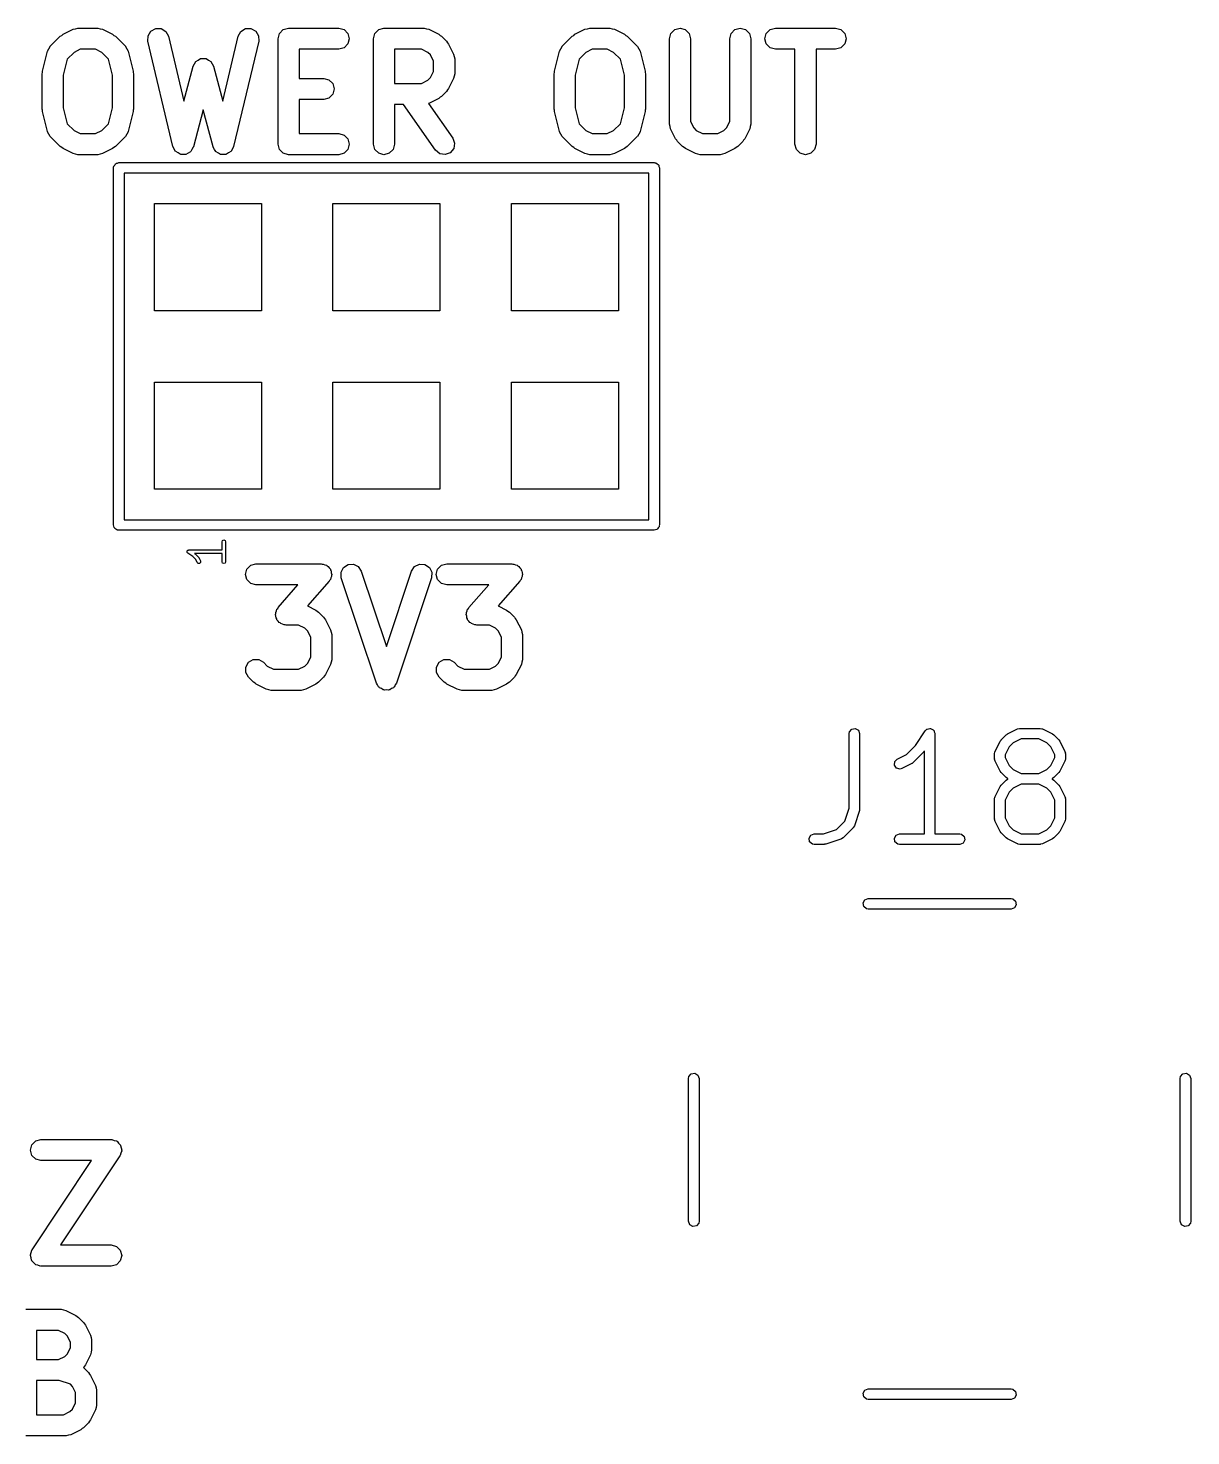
# Model space of a CAD drawing. Extents: x 0.01 to 2.32, y 0.03 to 1.59.
# Drawn here: x 1.669 to 2.321, y 0.8 to 1.588 of the extents above; entities that cross this region are included whole.
import ezdxf

# ---------------------------------------------------------------- set-up
doc = ezdxf.new("R2010")
doc.units = 0
doc.header["$MEASUREMENT"] = 0
doc.layers.add('BLACK', color=7, linetype='CONTINUOUS')

msp = doc.modelspace()

# ---------------------------------------------------------------- linework, layer by layer
at = {"layer": 'BLACK', "linetype": 'CONTINUOUS'}
for p, q in [((1.68808, 1.58418), (1.68879, 1.58481)), ((1.68879, 1.58481), (1.69441, 1.58762)), ((1.69441, 1.58762), (1.69574, 1.58789)), ((1.69574, 1.58789), (1.69705, 1.58825)), ((1.69705, 1.58825), (1.7083, 1.58825)), ((1.7083, 1.58825), (1.70961, 1.58789)), ((1.70961, 1.58789), (1.71094, 1.58762)), ((1.71094, 1.58762), (1.71657, 1.58481)), ((1.71657, 1.58481), (1.71728, 1.58418)), ((1.73639, 1.58403), (1.73799, 1.58663)), ((1.73799, 1.58663), (1.74068, 1.58808)), ((1.74068, 1.58808), (1.74374, 1.588)), ((1.74374, 1.588), (1.74634, 1.5864)), ((1.74634, 1.5864), (1.74779, 1.58371)), ((1.78692, 1.58371), (1.78837, 1.5864)), ((1.78837, 1.5864), (1.79098, 1.588)), ((1.79098, 1.588), (1.79403, 1.58808)), ((1.79403, 1.58808), (1.79672, 1.58663)), ((1.79672, 1.58663), (1.79833, 1.58403)), ((1.80926, 1.58234), (1.81005, 1.58529)), ((1.81005, 1.58529), (1.81221, 1.58745)), ((1.81221, 1.58745), (1.81516, 1.58825)), ((1.81516, 1.58825), (1.84328, 1.58825)), ((1.84328, 1.58825), (1.84624, 1.58745)), ((1.84624, 1.58745), (1.8484, 1.58529)), ((1.8484, 1.58529), (1.84919, 1.58234)), ((1.86269, 1.58234), (1.86348, 1.58529)), ((1.86348, 1.58529), (1.86564, 1.58745)), ((1.86564, 1.58745), (1.86859, 1.58825)), ((1.86859, 1.58825), (1.89109, 1.58825)), ((1.89109, 1.58825), (1.8924, 1.58789)), ((1.8924, 1.58789), (1.89373, 1.58762)), ((1.89373, 1.58762), (1.89936, 1.58481)), ((1.89936, 1.58481), (1.90007, 1.58418)), ((1.97492, 1.58418), (1.97563, 1.58481)), ((1.97563, 1.58481), (1.98125, 1.58762)), ((1.98125, 1.58762), (1.98258, 1.58789)), ((1.98258, 1.58789), (1.98389, 1.58825)), ((1.98389, 1.58825), (1.99514, 1.58825)), ((1.99514, 1.58825), (1.99645, 1.58789)), ((1.99645, 1.58789), (1.99778, 1.58762)), ((1.99778, 1.58762), (2.00341, 1.58481)), ((2.00341, 1.58481), (2.00412, 1.58418)), ((2.02861, 1.58234), (2.0294, 1.58529)), ((2.0294, 1.58529), (2.03156, 1.58745)), ((2.03156, 1.58745), (2.03451, 1.58825)), ((2.03451, 1.58825), (2.03746, 1.58745)), ((2.03746, 1.58745), (2.03963, 1.58529)), ((2.03963, 1.58529), (2.04042, 1.58234)), ((2.06235, 1.58234), (2.06314, 1.58529)), ((2.06314, 1.58529), (2.0653, 1.58745)), ((2.0653, 1.58745), (2.06826, 1.58825)), ((2.06826, 1.58825), (2.07121, 1.58745)), ((2.07121, 1.58745), (2.07337, 1.58529)), ((2.07337, 1.58529), (2.07416, 1.58234)), ((2.08204, 1.58234), (2.08283, 1.58529)), ((2.08283, 1.58529), (2.08499, 1.58745)), ((2.08499, 1.58745), (2.08794, 1.58825)), ((2.08794, 1.58825), (2.12169, 1.58825)), ((2.12169, 1.58825), (2.12464, 1.58745)), ((2.12464, 1.58745), (2.1268, 1.58529)), ((2.1268, 1.58529), (2.12759, 1.58234)), ((1.68084, 1.57671), (1.68156, 1.57801)), ((1.68156, 1.57801), (1.6816, 1.57803)), ((1.6816, 1.57803), (1.68163, 1.57808)), ((1.68163, 1.57808), (1.68725, 1.5837)), ((1.68725, 1.5837), (1.68808, 1.58418)), ((1.71728, 1.58418), (1.7181, 1.5837)), ((1.7181, 1.5837), (1.72373, 1.57808)), ((1.72373, 1.57808), (1.72375, 1.57803)), ((1.72375, 1.57803), (1.7238, 1.57801)), ((1.7238, 1.57801), (1.72451, 1.57671)), ((1.7363, 1.58097), (1.73639, 1.58403)), ((1.75036, 1.52192), (1.7363, 1.58097)), ((1.74779, 1.58371), (1.75643, 1.54742)), ((1.77828, 1.54742), (1.78692, 1.58371)), ((1.79841, 1.58097), (1.78435, 1.52192)), ((1.79833, 1.58403), (1.79841, 1.58097)), ((1.80926, 1.52328), (1.80926, 1.58234)), ((1.84624, 1.57723), (1.84328, 1.57643)), ((1.8484, 1.57939), (1.84624, 1.57723)), ((1.84919, 1.58234), (1.8484, 1.57939)), ((1.86269, 1.52328), (1.86269, 1.58234)), ((1.90007, 1.58418), (1.90089, 1.5837)), ((1.90089, 1.5837), (1.9037, 1.58089)), ((1.9037, 1.58089), (1.90418, 1.58007)), ((1.90418, 1.58007), (1.90481, 1.57936)), ((1.90481, 1.57936), (1.90762, 1.57373)), ((1.96768, 1.57671), (1.9684, 1.57801)), ((1.9684, 1.57801), (1.96844, 1.57803)), ((1.96844, 1.57803), (1.96847, 1.57808)), ((1.96847, 1.57808), (1.97409, 1.5837)), ((1.97409, 1.5837), (1.97492, 1.58418)), ((2.00412, 1.58418), (2.00494, 1.5837)), ((2.00494, 1.5837), (2.01057, 1.57808)), ((2.01057, 1.57808), (2.01059, 1.57803)), ((2.01059, 1.57803), (2.01063, 1.57801)), ((2.01063, 1.57801), (2.01135, 1.57671)), ((2.02861, 1.53453), (2.02861, 1.58234)), ((2.04042, 1.58234), (2.04042, 1.53593)), ((2.06235, 1.53593), (2.06235, 1.58234)), ((2.07416, 1.58234), (2.07416, 1.53453)), ((2.08283, 1.57939), (2.08204, 1.58234)), ((2.08499, 1.57723), (2.08283, 1.57939)), ((2.08794, 1.57643), (2.08499, 1.57723)), ((2.12464, 1.57723), (2.12169, 1.57643)), ((2.1268, 1.57939), (2.12464, 1.57723)), ((2.12759, 1.58234), (2.1268, 1.57939)), ((1.67726, 1.56409), (1.68008, 1.57534)), ((1.68008, 1.57534), (1.6801, 1.57538)), ((1.6801, 1.57543), (1.68084, 1.57671)), ((1.6801, 1.57538), (1.6801, 1.57543)), ((1.69114, 1.57088), (1.6889, 1.56193)), ((1.69493, 1.57467), (1.69114, 1.57088)), ((1.69845, 1.57643), (1.69493, 1.57467)), ((1.70691, 1.57643), (1.69845, 1.57643)), ((1.71043, 1.57467), (1.70691, 1.57643)), ((1.71422, 1.57088), (1.71043, 1.57467)), ((1.71646, 1.56193), (1.71422, 1.57088)), ((1.72451, 1.57671), (1.72525, 1.57543)), ((1.72525, 1.57543), (1.72525, 1.57538)), ((1.72525, 1.57538), (1.72528, 1.57534)), ((1.72528, 1.57534), (1.72809, 1.56409)), ((1.76242, 1.56832), (1.76318, 1.56964)), ((1.76318, 1.56964), (1.76319, 1.56965)), ((1.76318, 1.56964), (1.76318, 1.56964)), ((1.76319, 1.56965), (1.7645, 1.57041)), ((1.7645, 1.57041), (1.76582, 1.57117)), ((1.76582, 1.57117), (1.76583, 1.57117)), ((1.76583, 1.57117), (1.76583, 1.57117)), ((1.76583, 1.57117), (1.76736, 1.57117)), ((1.76736, 1.57117), (1.76888, 1.57117)), ((1.76888, 1.57117), (1.76888, 1.57117)), ((1.76888, 1.57117), (1.76889, 1.57117)), ((1.76889, 1.57117), (1.77021, 1.57041)), ((1.77021, 1.57041), (1.77153, 1.56965)), ((1.77153, 1.56965), (1.77153, 1.56964)), ((1.77153, 1.56964), (1.77154, 1.56964)), ((1.77154, 1.56964), (1.7723, 1.56832)), ((1.84328, 1.57643), (1.82107, 1.57643)), ((1.82107, 1.57643), (1.82107, 1.56012)), ((1.8745, 1.57643), (1.8745, 1.55731)), ((1.8897, 1.57643), (1.8745, 1.57643)), ((1.89322, 1.57467), (1.8897, 1.57643)), ((1.89467, 1.57322), (1.89322, 1.57467)), ((1.89643, 1.5697), (1.89467, 1.57322)), ((1.89643, 1.56405), (1.89643, 1.5697)), ((1.90762, 1.57373), (1.90789, 1.5724)), ((1.90789, 1.5724), (1.90825, 1.57109)), ((1.90825, 1.57109), (1.90825, 1.56265)), ((1.9641, 1.56409), (1.96691, 1.57534)), ((1.96691, 1.57534), (1.96694, 1.57538)), ((1.96694, 1.57543), (1.96768, 1.57671)), ((1.96694, 1.57538), (1.96694, 1.57543)), ((1.97798, 1.57088), (1.97574, 1.56193)), ((1.98177, 1.57467), (1.97798, 1.57088)), ((1.98529, 1.57643), (1.98177, 1.57467)), ((1.99375, 1.57643), (1.98529, 1.57643)), ((1.99727, 1.57467), (1.99375, 1.57643)), ((2.00106, 1.57088), (1.99727, 1.57467)), ((2.0033, 1.56193), (2.00106, 1.57088)), ((2.01135, 1.57671), (2.01209, 1.57543)), ((2.01209, 1.57543), (2.01209, 1.57538)), ((2.01209, 1.57538), (2.01212, 1.57534)), ((2.01212, 1.57534), (2.01493, 1.56409)), ((2.09891, 1.57643), (2.08794, 1.57643)), ((2.09891, 1.52328), (2.09891, 1.57643)), ((2.12169, 1.57643), (2.11072, 1.57643)), ((2.11072, 1.57643), (2.11072, 1.52328)), ((1.67709, 1.56265), (1.67728, 1.56336)), ((1.67709, 1.54297), (1.67709, 1.56265)), ((1.67728, 1.56336), (1.67726, 1.56409)), ((1.6889, 1.56193), (1.6889, 1.5437)), ((1.71646, 1.5437), (1.71646, 1.56193)), ((1.72809, 1.56409), (1.72808, 1.56336)), ((1.72808, 1.56336), (1.72827, 1.56265)), ((1.72827, 1.56265), (1.72827, 1.54297)), ((1.75643, 1.54742), (1.76165, 1.56699)), ((1.76165, 1.567), (1.76242, 1.56832)), ((1.76165, 1.56699), (1.76165, 1.567)), ((1.76165, 1.56699), (1.76165, 1.56699)), ((1.7723, 1.56832), (1.77306, 1.567)), ((1.77306, 1.567), (1.77306, 1.56699)), ((1.77306, 1.56699), (1.77306, 1.56699)), ((1.77306, 1.56699), (1.77828, 1.54742)), ((1.89467, 1.56053), (1.89643, 1.56405)), ((1.90789, 1.56134), (1.90762, 1.56001)), ((1.90825, 1.56265), (1.90789, 1.56134)), ((1.96393, 1.56265), (1.96411, 1.56336)), ((1.96393, 1.54297), (1.96393, 1.56265)), ((1.96411, 1.56336), (1.9641, 1.56409)), ((1.97574, 1.56193), (1.97574, 1.5437)), ((2.0033, 1.5437), (2.0033, 1.56193)), ((2.01493, 1.56409), (2.01492, 1.56336)), ((2.01492, 1.56336), (2.01511, 1.56265)), ((2.01511, 1.56265), (2.01511, 1.54297)), ((1.82107, 1.56012), (1.83485, 1.56012)), ((1.83485, 1.56012), (1.8378, 1.55933)), ((1.8378, 1.55933), (1.83996, 1.55717)), ((1.83996, 1.55717), (1.84075, 1.55422)), ((1.84075, 1.55422), (1.83996, 1.55127)), ((1.8745, 1.55731), (1.8897, 1.55731)), ((1.8897, 1.55731), (1.89322, 1.55907)), ((1.89322, 1.55907), (1.89467, 1.56053)), ((1.90418, 1.55368), (1.9037, 1.55285)), ((1.90481, 1.55439), (1.90418, 1.55368)), ((1.90762, 1.56001), (1.90481, 1.55439)), ((1.83485, 1.54831), (1.82107, 1.54831)), ((1.82107, 1.54831), (1.82107, 1.52919)), ((1.8378, 1.5491), (1.83485, 1.54831)), ((1.83996, 1.55127), (1.8378, 1.5491)), ((1.87958, 1.5455), (1.8745, 1.5455)), ((1.8745, 1.5455), (1.8745, 1.52328)), ((1.8975, 1.5199), (1.87958, 1.5455)), ((1.89373, 1.54612), (1.89358, 1.54609)), ((1.89358, 1.54609), (1.90718, 1.52667)), ((1.89936, 1.54894), (1.89373, 1.54612)), ((1.90007, 1.54957), (1.89936, 1.54894)), ((1.90089, 1.55004), (1.90007, 1.54957)), ((1.9037, 1.55285), (1.90089, 1.55004)), ((1.67728, 1.54227), (1.67709, 1.54297)), ((1.67726, 1.54154), (1.67728, 1.54227)), ((1.68008, 1.53029), (1.67726, 1.54154)), ((1.6889, 1.5437), (1.69114, 1.53474)), ((1.71422, 1.53474), (1.71646, 1.5437)), ((1.72809, 1.54154), (1.72528, 1.53029)), ((1.72827, 1.54297), (1.72808, 1.54227)), ((1.72808, 1.54227), (1.72809, 1.54154)), ((1.76736, 1.54255), (1.76181, 1.52176)), ((1.7729, 1.52176), (1.76736, 1.54255)), ((1.96411, 1.54227), (1.96393, 1.54297)), ((1.9641, 1.54154), (1.96411, 1.54227)), ((1.96691, 1.53029), (1.9641, 1.54154)), ((1.97574, 1.5437), (1.97798, 1.53474)), ((2.00106, 1.53474), (2.0033, 1.5437)), ((2.01493, 1.54154), (2.01212, 1.53029)), ((2.01511, 1.54297), (2.01492, 1.54227)), ((2.01492, 1.54227), (2.01493, 1.54154)), ((1.6801, 1.53024), (1.68008, 1.53029)), ((1.6801, 1.53019), (1.6801, 1.53024)), ((1.68084, 1.52891), (1.6801, 1.53019)), ((1.69114, 1.53474), (1.69493, 1.53095)), ((1.69493, 1.53095), (1.69845, 1.52919)), ((1.70691, 1.52919), (1.71043, 1.53095)), ((1.71043, 1.53095), (1.71422, 1.53474)), ((1.72525, 1.53019), (1.72451, 1.52891)), ((1.72528, 1.53029), (1.72525, 1.53024)), ((1.72525, 1.53024), (1.72525, 1.53019)), ((1.96694, 1.53024), (1.96691, 1.53029)), ((1.96694, 1.53019), (1.96694, 1.53024)), ((1.96768, 1.52891), (1.96694, 1.53019)), ((1.97798, 1.53474), (1.98177, 1.53095)), ((1.98177, 1.53095), (1.98529, 1.52919)), ((1.99375, 1.52919), (1.99727, 1.53095)), ((1.99727, 1.53095), (2.00106, 1.53474)), ((2.01209, 1.53019), (2.01135, 1.52891)), ((2.01212, 1.53029), (2.01209, 1.53024)), ((2.01209, 1.53024), (2.01209, 1.53019)), ((2.02896, 1.53322), (2.02861, 1.53453)), ((2.02923, 1.53189), (2.02896, 1.53322)), ((2.03204, 1.52627), (2.02923, 1.53189)), ((2.04042, 1.53593), (2.04218, 1.53241)), ((2.04218, 1.53241), (2.04363, 1.53095)), ((2.04363, 1.53095), (2.04715, 1.52919)), ((2.05561, 1.52919), (2.05913, 1.53095)), ((2.05913, 1.53095), (2.06059, 1.53241)), ((2.06059, 1.53241), (2.06235, 1.53593)), ((2.07354, 1.53189), (2.07073, 1.52627)), ((2.07381, 1.53322), (2.07354, 1.53189)), ((2.07416, 1.53453), (2.07381, 1.53322)), ((1.68156, 1.52762), (1.68084, 1.52891)), ((1.6816, 1.52759), (1.68156, 1.52762)), ((1.68163, 1.52755), (1.6816, 1.52759)), ((1.68725, 1.52192), (1.68163, 1.52755)), ((1.68808, 1.52145), (1.68725, 1.52192)), ((1.69845, 1.52919), (1.70691, 1.52919)), ((1.7181, 1.52192), (1.71728, 1.52145)), ((1.72373, 1.52755), (1.7181, 1.52192)), ((1.72375, 1.52759), (1.72373, 1.52755)), ((1.7238, 1.52762), (1.72375, 1.52759)), ((1.72451, 1.52891), (1.7238, 1.52762)), ((1.75041, 1.52184), (1.75036, 1.52192)), ((1.75041, 1.52175), (1.75041, 1.52184)), ((1.75113, 1.5205), (1.75041, 1.52175)), ((1.76181, 1.52176), (1.76177, 1.52169)), ((1.76177, 1.52169), (1.76177, 1.5216)), ((1.77294, 1.52169), (1.7729, 1.52176)), ((1.77295, 1.5216), (1.77294, 1.52169)), ((1.78431, 1.52175), (1.78358, 1.5205)), ((1.78435, 1.52192), (1.78431, 1.52184)), ((1.78431, 1.52184), (1.78431, 1.52175)), ((1.81005, 1.52033), (1.80926, 1.52328)), ((1.82107, 1.52919), (1.84328, 1.52919)), ((1.84328, 1.52919), (1.84624, 1.5284)), ((1.84624, 1.5284), (1.8484, 1.52624)), ((1.8484, 1.52624), (1.84919, 1.52328)), ((1.84919, 1.52328), (1.8484, 1.52033)), ((1.86348, 1.52033), (1.86269, 1.52328)), ((1.8745, 1.52328), (1.87371, 1.52033)), ((1.90718, 1.52667), (1.90822, 1.5238)), ((1.90822, 1.5238), (1.90769, 1.52079)), ((1.9684, 1.52762), (1.96768, 1.52891)), ((1.96844, 1.52759), (1.9684, 1.52762)), ((1.96847, 1.52755), (1.96844, 1.52759)), ((1.97409, 1.52192), (1.96847, 1.52755)), ((1.97492, 1.52145), (1.97409, 1.52192)), ((1.98529, 1.52919), (1.99375, 1.52919)), ((2.00494, 1.52192), (2.00412, 1.52145)), ((2.01057, 1.52755), (2.00494, 1.52192)), ((2.01059, 1.52759), (2.01057, 1.52755)), ((2.01063, 1.52762), (2.01059, 1.52759)), ((2.01135, 1.52891), (2.01063, 1.52762)), ((2.03267, 1.52556), (2.03204, 1.52627)), ((2.03315, 1.52473), (2.03267, 1.52556)), ((2.03596, 1.52192), (2.03315, 1.52473)), ((2.03678, 1.52145), (2.03596, 1.52192)), ((2.04715, 1.52919), (2.05561, 1.52919)), ((2.06681, 1.52192), (2.06598, 1.52145)), ((2.06962, 1.52473), (2.06681, 1.52192)), ((2.0701, 1.52556), (2.06962, 1.52473)), ((2.07073, 1.52627), (2.0701, 1.52556)), ((2.0997, 1.52033), (2.09891, 1.52328)), ((2.11072, 1.52328), (2.10993, 1.52033)), ((1.68879, 1.52081), (1.68808, 1.52145)), ((1.69441, 1.518), (1.68879, 1.52081)), ((1.69574, 1.51773), (1.69441, 1.518)), ((1.69705, 1.51738), (1.69574, 1.51773)), ((1.7083, 1.51738), (1.69705, 1.51738)), ((1.70961, 1.51773), (1.7083, 1.51738)), ((1.71094, 1.518), (1.70961, 1.51773)), ((1.71657, 1.52081), (1.71094, 1.518)), ((1.71728, 1.52145), (1.71657, 1.52081)), ((1.75182, 1.51923), (1.75113, 1.5205)), ((1.75189, 1.51918), (1.75182, 1.51923)), ((1.75194, 1.5191), (1.75189, 1.51918)), ((1.75319, 1.51838), (1.75194, 1.5191)), ((1.75442, 1.51763), (1.75319, 1.51838)), ((1.75451, 1.51762), (1.75442, 1.51763)), ((1.75459, 1.51758), (1.75451, 1.51762)), ((1.75603, 1.51758), (1.75459, 1.51758)), ((1.75748, 1.51754), (1.75603, 1.51758)), ((1.75755, 1.51758), (1.75748, 1.51754)), ((1.75764, 1.51758), (1.75755, 1.51758)), ((1.75889, 1.51831), (1.75764, 1.51758)), ((1.76016, 1.51899), (1.75889, 1.51831)), ((1.76021, 1.51907), (1.76016, 1.51899)), ((1.76029, 1.51911), (1.76021, 1.51907)), ((1.76101, 1.52037), (1.76029, 1.51911)), ((1.76177, 1.5216), (1.76101, 1.52037)), ((1.7737, 1.52037), (1.77295, 1.5216)), ((1.77442, 1.51911), (1.7737, 1.52037)), ((1.7745, 1.51907), (1.77442, 1.51911)), ((1.77455, 1.51899), (1.7745, 1.51907)), ((1.77582, 1.51831), (1.77455, 1.51899)), ((1.77707, 1.51758), (1.77582, 1.51831)), ((1.77716, 1.51758), (1.77707, 1.51758)), ((1.77724, 1.51754), (1.77716, 1.51758)), ((1.77868, 1.51758), (1.77724, 1.51754)), ((1.78013, 1.51758), (1.77868, 1.51758)), ((1.7802, 1.51762), (1.78013, 1.51758)), ((1.78029, 1.51763), (1.7802, 1.51762)), ((1.78152, 1.51838), (1.78029, 1.51763)), ((1.78278, 1.5191), (1.78152, 1.51838)), ((1.78282, 1.51918), (1.78278, 1.5191)), ((1.7829, 1.51923), (1.78282, 1.51918)), ((1.78358, 1.5205), (1.7829, 1.51923)), ((1.81221, 1.51817), (1.81005, 1.52033)), ((1.81516, 1.51738), (1.81221, 1.51817)), ((1.84328, 1.51738), (1.81516, 1.51738)), ((1.84624, 1.51817), (1.84328, 1.51738)), ((1.8484, 1.52033), (1.84624, 1.51817)), ((1.86564, 1.51817), (1.86348, 1.52033)), ((1.86859, 1.51738), (1.86564, 1.51817)), ((1.87155, 1.51817), (1.86859, 1.51738)), ((1.87371, 1.52033), (1.87155, 1.51817)), ((1.89984, 1.51793), (1.8975, 1.5199)), ((1.90285, 1.5174), (1.89984, 1.51793)), ((1.90573, 1.51845), (1.90285, 1.5174)), ((1.90769, 1.52079), (1.90573, 1.51845)), ((1.97563, 1.52081), (1.97492, 1.52145)), ((1.98125, 1.518), (1.97563, 1.52081)), ((1.98258, 1.51773), (1.98125, 1.518)), ((1.98389, 1.51738), (1.98258, 1.51773)), ((1.99514, 1.51738), (1.98389, 1.51738)), ((1.99645, 1.51773), (1.99514, 1.51738)), ((1.99778, 1.518), (1.99645, 1.51773)), ((2.00341, 1.52081), (1.99778, 1.518)), ((2.00412, 1.52145), (2.00341, 1.52081)), ((2.03749, 1.52081), (2.03678, 1.52145)), ((2.04312, 1.518), (2.03749, 1.52081)), ((2.04445, 1.51773), (2.04312, 1.518)), ((2.04576, 1.51738), (2.04445, 1.51773)), ((2.05701, 1.51738), (2.04576, 1.51738)), ((2.05832, 1.51773), (2.05701, 1.51738)), ((2.05965, 1.518), (2.05832, 1.51773)), ((2.06527, 1.52081), (2.05965, 1.518)), ((2.06598, 1.52145), (2.06527, 1.52081)), ((2.10186, 1.51817), (2.0997, 1.52033)), ((2.10481, 1.51738), (2.10186, 1.51817)), ((2.10777, 1.51817), (2.10481, 1.51738)), ((2.10993, 1.52033), (2.10777, 1.51817)), ((1.71705, 1.51), (1.71711, 1.51038)), ((1.71705, 1.31), (1.71705, 1.51)), ((1.71709, 1.51051), (1.71716, 1.51063)), ((1.71711, 1.51038), (1.71709, 1.51051)), ((1.71716, 1.51063), (1.71723, 1.51101)), ((1.71723, 1.51101), (1.71772, 1.5116)), ((1.71772, 1.5116), (1.7181, 1.51226)), ((1.7181, 1.51226), (1.71835, 1.51235)), ((1.71835, 1.51235), (1.71852, 1.51256)), ((1.71852, 1.51256), (1.71928, 1.51269)), ((1.71928, 1.51269), (1.72, 1.51295)), ((1.72, 1.51295), (2.02, 1.51295)), ((1.72295, 1.50705), (1.72295, 1.31295)), ((2.01705, 1.50705), (1.72295, 1.50705)), ((2.01705, 1.31295), (2.01705, 1.50705)), ((2.02, 1.51295), (2.02038, 1.51289)), ((2.02038, 1.51289), (2.02051, 1.51291)), ((2.02051, 1.51291), (2.02063, 1.51284)), ((2.02063, 1.51284), (2.02101, 1.51277)), ((2.02101, 1.51277), (2.0216, 1.51228)), ((2.0216, 1.51228), (2.02226, 1.5119)), ((2.02226, 1.5119), (2.02235, 1.51165)), ((2.02235, 1.51165), (2.02256, 1.51148)), ((2.02256, 1.51148), (2.02269, 1.51072)), ((2.02269, 1.51072), (2.02295, 1.51)), ((2.02295, 1.51), (2.02295, 1.31)), ((1.74, 1.43), (1.74, 1.49)), ((1.74, 1.49), (1.8, 1.49)), ((1.8, 1.49), (1.8, 1.43)), ((1.84, 1.43), (1.84, 1.49)), ((1.84, 1.49), (1.9, 1.49)), ((1.9, 1.49), (1.9, 1.43)), ((1.94, 1.43), (1.94, 1.49)), ((1.94, 1.49), (2, 1.49)), ((2, 1.49), (2, 1.43)), ((1.8, 1.43), (1.74, 1.43)), ((1.9, 1.43), (1.84, 1.43)), ((2, 1.43), (1.94, 1.43)), ((1.74, 1.33), (1.74, 1.39)), ((1.74, 1.39), (1.8, 1.39)), ((1.8, 1.39), (1.8, 1.33)), ((1.84, 1.33), (1.84, 1.39)), ((1.84, 1.39), (1.9, 1.39)), ((1.9, 1.39), (1.9, 1.33)), ((1.94, 1.33), (1.94, 1.39)), ((1.94, 1.39), (2, 1.39)), ((2, 1.39), (2, 1.33)), ((1.8, 1.33), (1.74, 1.33)), ((1.9, 1.33), (1.84, 1.33)), ((2, 1.33), (1.94, 1.33)), ((1.71731, 1.30928), (1.71705, 1.31)), ((1.71744, 1.30852), (1.71731, 1.30928)), ((1.72295, 1.31295), (2.01705, 1.31295)), ((2.02277, 1.30899), (2.02228, 1.3084)), ((2.02284, 1.30937), (2.02277, 1.30899)), ((2.02291, 1.30949), (2.02284, 1.30937)), ((2.02295, 1.31), (2.02289, 1.30962)), ((2.02289, 1.30962), (2.02291, 1.30949)), ((1.71765, 1.30835), (1.71744, 1.30852)), ((1.71774, 1.3081), (1.71765, 1.30835)), ((1.7184, 1.30772), (1.71774, 1.3081)), ((1.71899, 1.30723), (1.7184, 1.30772)), ((1.71937, 1.30716), (1.71899, 1.30723)), ((1.71949, 1.30709), (1.71937, 1.30716)), ((1.71962, 1.30711), (1.71949, 1.30709)), ((1.72, 1.30705), (1.71962, 1.30711)), ((2.02, 1.30705), (1.72, 1.30705)), ((1.77792, 1.30062), (1.77821, 1.30132)), ((1.77821, 1.30132), (1.77891, 1.30161)), ((1.77891, 1.30161), (1.7796, 1.30132)), ((1.7796, 1.30132), (1.77989, 1.30062)), ((2.02072, 1.30731), (2.02, 1.30705)), ((2.02148, 1.30744), (2.02072, 1.30731)), ((2.02165, 1.30765), (2.02148, 1.30744)), ((2.0219, 1.30774), (2.02165, 1.30765)), ((2.02228, 1.3084), (2.0219, 1.30774)), ((1.75824, 1.295), (1.75835, 1.29526)), ((1.75827, 1.29491), (1.75824, 1.295)), ((1.75825, 1.29481), (1.75827, 1.29491)), ((1.75841, 1.29457), (1.75825, 1.29481)), ((1.75835, 1.29526), (1.7584, 1.29555)), ((1.7584, 1.29555), (1.75849, 1.2956)), ((1.75852, 1.2943), (1.75841, 1.29457)), ((1.75849, 1.2956), (1.75852, 1.2957)), ((1.75852, 1.2957), (1.75879, 1.29581)), ((1.75862, 1.29427), (1.75852, 1.2943)), ((1.75867, 1.29418), (1.75862, 1.29427)), ((1.76141, 1.29236), (1.75867, 1.29418)), ((1.75879, 1.29581), (1.75903, 1.29597)), ((1.75903, 1.29597), (1.75913, 1.29595)), ((1.75913, 1.29595), (1.75922, 1.29598)), ((1.75922, 1.29598), (1.77792, 1.29598)), ((1.77792, 1.29402), (1.76247, 1.29402)), ((1.76247, 1.29402), (1.76258, 1.29394)), ((1.76258, 1.29394), (1.76263, 1.29386)), ((1.76263, 1.29386), (1.76273, 1.29382)), ((1.76273, 1.29382), (1.7646, 1.29195)), ((1.77792, 1.29598), (1.77792, 1.30062)), ((1.77792, 1.28938), (1.77792, 1.29402)), ((1.77989, 1.30062), (1.77989, 1.28938)), ((1.7631, 1.29067), (1.76141, 1.29236)), ((1.76396, 1.28894), (1.7631, 1.29067)), ((1.76453, 1.28844), (1.76396, 1.28894)), ((1.76528, 1.2885), (1.76453, 1.28844)), ((1.7646, 1.29195), (1.76466, 1.2918)), ((1.76466, 1.2918), (1.76479, 1.29169)), ((1.76479, 1.29169), (1.76572, 1.28982)), ((1.76578, 1.28906), (1.76528, 1.2885)), ((1.76572, 1.28982), (1.76578, 1.28906)), ((1.77821, 1.28868), (1.77792, 1.28938)), ((1.77891, 1.28839), (1.77821, 1.28868)), ((1.7796, 1.28868), (1.77891, 1.28839)), ((1.77989, 1.28938), (1.7796, 1.28868)), ((1.79098, 1.28234), (1.79177, 1.28529)), ((1.79177, 1.28529), (1.79393, 1.28745)), ((1.79393, 1.28745), (1.79688, 1.28825)), ((1.79688, 1.28825), (1.83344, 1.28825)), ((1.83344, 1.28825), (1.83401, 1.28809)), ((1.83401, 1.28809), (1.83459, 1.28813)), ((1.83459, 1.28813), (1.83546, 1.2877)), ((1.83546, 1.2877), (1.83639, 1.28745)), ((1.83639, 1.28745), (1.83681, 1.28704)), ((1.83681, 1.28704), (1.83733, 1.28678)), ((1.83733, 1.28678), (1.83787, 1.28598)), ((1.83787, 1.28598), (1.83856, 1.28529)), ((1.83856, 1.28529), (1.83871, 1.28473)), ((1.84453, 1.28352), (1.8459, 1.28626)), ((1.8459, 1.28626), (1.84845, 1.28794)), ((1.84845, 1.28794), (1.8515, 1.28813)), ((1.8515, 1.28813), (1.85423, 1.28676)), ((1.85423, 1.28676), (1.85592, 1.28421)), ((1.88408, 1.28421), (1.88577, 1.28676)), ((1.88577, 1.28676), (1.8885, 1.28813)), ((1.8885, 1.28813), (1.89155, 1.28794)), ((1.89155, 1.28794), (1.8941, 1.28626)), ((1.8941, 1.28626), (1.89547, 1.28352)), ((1.89784, 1.28234), (1.89863, 1.28529)), ((1.89863, 1.28529), (1.90079, 1.28745)), ((1.90079, 1.28745), (1.90375, 1.28825)), ((1.90375, 1.28825), (1.9403, 1.28825)), ((1.9403, 1.28825), (1.94087, 1.28809)), ((1.94087, 1.28809), (1.94145, 1.28813)), ((1.94145, 1.28813), (1.94232, 1.2877)), ((1.94232, 1.2877), (1.94326, 1.28745)), ((1.94326, 1.28745), (1.94367, 1.28704)), ((1.94367, 1.28704), (1.94419, 1.28678)), ((1.94419, 1.28678), (1.94473, 1.28598)), ((1.94473, 1.28598), (1.94542, 1.28529)), ((1.94542, 1.28529), (1.94557, 1.28473)), ((1.79177, 1.27939), (1.79098, 1.28234)), ((1.79393, 1.27723), (1.79177, 1.27939)), ((1.79688, 1.27643), (1.79393, 1.27723)), ((1.83789, 1.27845), (1.8258, 1.26464)), ((1.83814, 1.27897), (1.83789, 1.27845)), ((1.83856, 1.27939), (1.83814, 1.27897)), ((1.83881, 1.28032), (1.83856, 1.27939)), ((1.83871, 1.28473), (1.83903, 1.28424)), ((1.83924, 1.28119), (1.83881, 1.28032)), ((1.83903, 1.28424), (1.8391, 1.28328)), ((1.8391, 1.28328), (1.83935, 1.28234)), ((1.83935, 1.28234), (1.8392, 1.28178)), ((1.8392, 1.28178), (1.83924, 1.28119)), ((1.84471, 1.28047), (1.84453, 1.28352)), ((1.8644, 1.22142), (1.84471, 1.28047)), ((1.85592, 1.28421), (1.87, 1.24196)), ((1.87, 1.24196), (1.88408, 1.28421)), ((1.89529, 1.28047), (1.8756, 1.22142)), ((1.89547, 1.28352), (1.89529, 1.28047)), ((1.89863, 1.27939), (1.89784, 1.28234)), ((1.90079, 1.27723), (1.89863, 1.27939)), ((1.90375, 1.27643), (1.90079, 1.27723)), ((1.94475, 1.27845), (1.93266, 1.26464)), ((1.94501, 1.27897), (1.94475, 1.27845)), ((1.94542, 1.27939), (1.94501, 1.27897)), ((1.94567, 1.28032), (1.94542, 1.27939)), ((1.94557, 1.28473), (1.94589, 1.28424)), ((1.9461, 1.28119), (1.94567, 1.28032)), ((1.94589, 1.28424), (1.94596, 1.28328)), ((1.94596, 1.28328), (1.94621, 1.28234)), ((1.94621, 1.28234), (1.94606, 1.28178)), ((1.94606, 1.28178), (1.9461, 1.28119)), ((1.82043, 1.27643), (1.79688, 1.27643)), ((1.80931, 1.26373), (1.82043, 1.27643)), ((1.92729, 1.27643), (1.90375, 1.27643)), ((1.91617, 1.26373), (1.92729, 1.27643)), ((1.80796, 1.26099), (1.80839, 1.26186)), ((1.80839, 1.26186), (1.80864, 1.2628)), ((1.80864, 1.2628), (1.80906, 1.26321)), ((1.80906, 1.26321), (1.80931, 1.26373)), ((1.8258, 1.26464), (1.83046, 1.26231)), ((1.83046, 1.26231), (1.83117, 1.26168)), ((1.83117, 1.26168), (1.83199, 1.26121)), ((1.91483, 1.26099), (1.91525, 1.26186)), ((1.91525, 1.26186), (1.9155, 1.2628)), ((1.9155, 1.2628), (1.91592, 1.26321)), ((1.91592, 1.26321), (1.91617, 1.26373)), ((1.93266, 1.26464), (1.93732, 1.26231)), ((1.93732, 1.26231), (1.93803, 1.26168)), ((1.93803, 1.26168), (1.93886, 1.26121)), ((1.80785, 1.25984), (1.808, 1.26041)), ((1.8081, 1.25891), (1.80785, 1.25984)), ((1.808, 1.26041), (1.80796, 1.26099)), ((1.80817, 1.25794), (1.8081, 1.25891)), ((1.80849, 1.25745), (1.80817, 1.25794)), ((1.80864, 1.25689), (1.80849, 1.25745)), ((1.80933, 1.2562), (1.80864, 1.25689)), ((1.80987, 1.2554), (1.80933, 1.2562)), ((1.81039, 1.25514), (1.80987, 1.2554)), ((1.8108, 1.25473), (1.81039, 1.25514)), ((1.81174, 1.25448), (1.8108, 1.25473)), ((1.81261, 1.25405), (1.81174, 1.25448)), ((1.81319, 1.25409), (1.81261, 1.25405)), ((1.81376, 1.25394), (1.81319, 1.25409)), ((1.8208, 1.25394), (1.81376, 1.25394)), ((1.82432, 1.25218), (1.8208, 1.25394)), ((1.83199, 1.26121), (1.83481, 1.25839)), ((1.83481, 1.25839), (1.83528, 1.25757)), ((1.83528, 1.25757), (1.83591, 1.25686)), ((1.83591, 1.25686), (1.83872, 1.25123)), ((1.91471, 1.25984), (1.91486, 1.26041)), ((1.91496, 1.25891), (1.91471, 1.25984)), ((1.91486, 1.26041), (1.91483, 1.26099)), ((1.91503, 1.25794), (1.91496, 1.25891)), ((1.91535, 1.25745), (1.91503, 1.25794)), ((1.9155, 1.25689), (1.91535, 1.25745)), ((1.91619, 1.2562), (1.9155, 1.25689)), ((1.91673, 1.2554), (1.91619, 1.2562)), ((1.91725, 1.25514), (1.91673, 1.2554)), ((1.91767, 1.25473), (1.91725, 1.25514)), ((1.9186, 1.25448), (1.91767, 1.25473)), ((1.91947, 1.25405), (1.9186, 1.25448)), ((1.92006, 1.25409), (1.91947, 1.25405)), ((1.92062, 1.25394), (1.92006, 1.25409)), ((1.92766, 1.25394), (1.92062, 1.25394)), ((1.93118, 1.25218), (1.92766, 1.25394)), ((1.93886, 1.26121), (1.94167, 1.25839)), ((1.94167, 1.25839), (1.94214, 1.25757)), ((1.94214, 1.25757), (1.94277, 1.25686)), ((1.94277, 1.25686), (1.94559, 1.25123)), ((1.82578, 1.25072), (1.82432, 1.25218)), ((1.82754, 1.2472), (1.82578, 1.25072)), ((1.82754, 1.23593), (1.82754, 1.2472)), ((1.83872, 1.25123), (1.839, 1.24991)), ((1.839, 1.24991), (1.83935, 1.24859)), ((1.83935, 1.24859), (1.83935, 1.23453)), ((1.93264, 1.25072), (1.93118, 1.25218)), ((1.9344, 1.2472), (1.93264, 1.25072)), ((1.9344, 1.23593), (1.9344, 1.2472)), ((1.94559, 1.25123), (1.94586, 1.2499)), ((1.94586, 1.2499), (1.94621, 1.24859)), ((1.94621, 1.24859), (1.94621, 1.23453)), ((1.79118, 1.23044), (1.79271, 1.23308)), ((1.79118, 1.22738), (1.79118, 1.23044)), ((1.79271, 1.23308), (1.79536, 1.23461)), ((1.79536, 1.23461), (1.79841, 1.23461)), ((1.79841, 1.23461), (1.80106, 1.23308)), ((1.80106, 1.23308), (1.80319, 1.23095)), ((1.80319, 1.23095), (1.80671, 1.22919)), ((1.8208, 1.22919), (1.82432, 1.23095)), ((1.82432, 1.23095), (1.82578, 1.23241)), ((1.82578, 1.23241), (1.82754, 1.23593)), ((1.83872, 1.23189), (1.83591, 1.22627)), ((1.839, 1.23322), (1.83872, 1.23189)), ((1.83935, 1.23453), (1.839, 1.23322)), ((1.89804, 1.23044), (1.89957, 1.23308)), ((1.89804, 1.22738), (1.89804, 1.23044)), ((1.89957, 1.23308), (1.90222, 1.23461)), ((1.90222, 1.23461), (1.90527, 1.23461)), ((1.90527, 1.23461), (1.90792, 1.23308)), ((1.90792, 1.23308), (1.91006, 1.23095)), ((1.91006, 1.23095), (1.91358, 1.22919)), ((1.92766, 1.22919), (1.93118, 1.23095)), ((1.93118, 1.23095), (1.93264, 1.23241)), ((1.93264, 1.23241), (1.9344, 1.23593)), ((1.94559, 1.23189), (1.94277, 1.22627)), ((1.94586, 1.23322), (1.94559, 1.23189)), ((1.94621, 1.23453), (1.94586, 1.23322)), ((1.79271, 1.22473), (1.79118, 1.22738)), ((1.79552, 1.22192), (1.79271, 1.22473)), ((1.80671, 1.22919), (1.8208, 1.22919)), ((1.83481, 1.22473), (1.83199, 1.22192)), ((1.83528, 1.22556), (1.83481, 1.22473)), ((1.83591, 1.22627), (1.83528, 1.22556)), ((1.89957, 1.22473), (1.89804, 1.22738)), ((1.90238, 1.22192), (1.89957, 1.22473)), ((1.91358, 1.22919), (1.92766, 1.22919)), ((1.94167, 1.22473), (1.93886, 1.22192)), ((1.94214, 1.22556), (1.94167, 1.22473)), ((1.94277, 1.22627), (1.94214, 1.22556)), ((1.79634, 1.22145), (1.79552, 1.22192)), ((1.79706, 1.22081), (1.79634, 1.22145)), ((1.80268, 1.218), (1.79706, 1.22081)), ((1.80401, 1.21773), (1.80268, 1.218)), ((1.80532, 1.21738), (1.80401, 1.21773)), ((1.82219, 1.21738), (1.80532, 1.21738)), ((1.8235, 1.21773), (1.82219, 1.21738)), ((1.82483, 1.218), (1.8235, 1.21773)), ((1.83046, 1.22081), (1.82483, 1.218)), ((1.83117, 1.22145), (1.83046, 1.22081)), ((1.83199, 1.22192), (1.83117, 1.22145)), ((1.86505, 1.22043), (1.8644, 1.22142)), ((1.86558, 1.21937), (1.86505, 1.22043)), ((1.86588, 1.21917), (1.86558, 1.21937)), ((1.86608, 1.21887), (1.86588, 1.21917)), ((1.86714, 1.21834), (1.86608, 1.21887)), ((1.86813, 1.21768), (1.86714, 1.21834)), ((1.86849, 1.21766), (1.86813, 1.21768)), ((1.86882, 1.2175), (1.86849, 1.21766)), ((1.87, 1.21757), (1.86882, 1.2175)), ((1.87118, 1.2175), (1.87, 1.21757)), ((1.87151, 1.21766), (1.87118, 1.2175)), ((1.87187, 1.21768), (1.87151, 1.21766)), ((1.87286, 1.21834), (1.87187, 1.21768)), ((1.87392, 1.21887), (1.87286, 1.21834)), ((1.87412, 1.21917), (1.87392, 1.21887)), ((1.87442, 1.21937), (1.87412, 1.21917)), ((1.87495, 1.22043), (1.87442, 1.21937)), ((1.8756, 1.22142), (1.87495, 1.22043)), ((1.90321, 1.22145), (1.90238, 1.22192)), ((1.90392, 1.22081), (1.90321, 1.22145)), ((1.90954, 1.218), (1.90392, 1.22081)), ((1.91087, 1.21773), (1.90954, 1.218)), ((1.91218, 1.21738), (1.91087, 1.21773)), ((1.92906, 1.21738), (1.91218, 1.21738)), ((1.93037, 1.21773), (1.92906, 1.21738)), ((1.9317, 1.218), (1.93037, 1.21773)), ((1.93732, 1.22081), (1.9317, 1.218)), ((1.93803, 1.22145), (1.93732, 1.22081)), ((1.93886, 1.22192), (1.93803, 1.22145)), ((2.12924, 1.19313), (2.12942, 1.19414)), ((2.12924, 1.15142), (2.12924, 1.19313)), ((2.12942, 1.19414), (2.13072, 1.19568)), ((2.13072, 1.19568), (2.13271, 1.19603)), ((2.13271, 1.19603), (2.13446, 1.19503)), ((2.13446, 1.19503), (2.13515, 1.19313)), ((2.13515, 1.19313), (2.13515, 1.15094)), ((2.16646, 1.18657), (2.17192, 1.19477)), ((2.17192, 1.19477), (2.17263, 1.19551)), ((2.17263, 1.19551), (2.17279, 1.19555)), ((2.17279, 1.19555), (2.1729, 1.19568)), ((2.1729, 1.19568), (2.17374, 1.19583)), ((2.17374, 1.19583), (2.17457, 1.19607)), ((2.17457, 1.19607), (2.17472, 1.19601)), ((2.17472, 1.19601), (2.17489, 1.19603)), ((2.17489, 1.19603), (2.17563, 1.19561)), ((2.17563, 1.19561), (2.17642, 1.19526)), ((2.17642, 1.19526), (2.17649, 1.19511)), ((2.17649, 1.19511), (2.17664, 1.19503)), ((2.17664, 1.19503), (2.17693, 1.19422)), ((2.17693, 1.19422), (2.17731, 1.19345)), ((2.17731, 1.19345), (2.17727, 1.19329)), ((2.17727, 1.19329), (2.17733, 1.19313)), ((2.17733, 1.19313), (2.17733, 1.13702)), ((2.21447, 1.18959), (2.21728, 1.1924)), ((2.21728, 1.1924), (2.21801, 1.19291)), ((2.21801, 1.19291), (2.21805, 1.19296)), ((2.21805, 1.19296), (2.22367, 1.19577)), ((2.22367, 1.19577), (2.22466, 1.19606)), ((2.22466, 1.19606), (2.22483, 1.19602)), ((2.22483, 1.19602), (2.22499, 1.19608)), ((2.22499, 1.19608), (2.23624, 1.19608)), ((2.23624, 1.19608), (2.23725, 1.1959)), ((2.23725, 1.1959), (2.23739, 1.19579)), ((2.23739, 1.19579), (2.23756, 1.19577)), ((2.23756, 1.19577), (2.24319, 1.19296)), ((2.24319, 1.19296), (2.2439, 1.19243)), ((2.2439, 1.19243), (2.24396, 1.1924)), ((2.24396, 1.1924), (2.24677, 1.18959)), ((2.16138, 1.18149), (2.16646, 1.18657)), ((2.1709, 1.18273), (2.17084, 1.1826)), ((2.17121, 1.18305), (2.1709, 1.18273)), ((2.17142, 1.18337), (2.17121, 1.18305)), ((2.17142, 1.13702), (2.17142, 1.18337)), ((2.21079, 1.18188), (2.21097, 1.18289)), ((2.21097, 1.18289), (2.21108, 1.18302)), ((2.21108, 1.18302), (2.2111, 1.1832)), ((2.2111, 1.1832), (2.21392, 1.18882)), ((2.21392, 1.18882), (2.21444, 1.18953)), ((2.21444, 1.18953), (2.21447, 1.18959)), ((2.21898, 1.18575), (2.2167, 1.18118)), ((2.22112, 1.18789), (2.21898, 1.18575)), ((2.22569, 1.19017), (2.22112, 1.18789)), ((2.23555, 1.19017), (2.22569, 1.19017)), ((2.24012, 1.18789), (2.23555, 1.19017)), ((2.24225, 1.18575), (2.24012, 1.18789)), ((2.24454, 1.18118), (2.24225, 1.18575)), ((2.24677, 1.18959), (2.24727, 1.18887)), ((2.24727, 1.18887), (2.24732, 1.18882)), ((2.24732, 1.18882), (2.25013, 1.1832)), ((2.25013, 1.1832), (2.25042, 1.18222)), ((2.15467, 1.17541), (2.15479, 1.17743)), ((2.15588, 1.17379), (2.15467, 1.17541)), ((2.15479, 1.17743), (2.15618, 1.1789)), ((2.15618, 1.1789), (2.16138, 1.18149)), ((2.16445, 1.17643), (2.15882, 1.17361)), ((2.16449, 1.17647), (2.16445, 1.17643)), ((2.16521, 1.17698), (2.16449, 1.17647)), ((2.17084, 1.1826), (2.16521, 1.17698)), ((2.21079, 1.17907), (2.21079, 1.18188)), ((2.21085, 1.1789), (2.21079, 1.17907)), ((2.21081, 1.17873), (2.21085, 1.1789)), ((2.2111, 1.17775), (2.21081, 1.17873)), ((2.21392, 1.17212), (2.2111, 1.17775)), ((2.2167, 1.18118), (2.2167, 1.17976)), ((2.2167, 1.17976), (2.21898, 1.17519)), ((2.21898, 1.17519), (2.22112, 1.17306)), ((2.24012, 1.17306), (2.24225, 1.17519)), ((2.24225, 1.17519), (2.24454, 1.17976)), ((2.24454, 1.17976), (2.24454, 1.18118)), ((2.25013, 1.17775), (2.24732, 1.17212)), ((2.25015, 1.17792), (2.25013, 1.17775)), ((2.25027, 1.17806), (2.25015, 1.17792)), ((2.25044, 1.17907), (2.25027, 1.17806)), ((2.25042, 1.18222), (2.25038, 1.18204)), ((2.25038, 1.18204), (2.25044, 1.18188)), ((2.25044, 1.18188), (2.25044, 1.17907)), ((2.15784, 1.17332), (2.15588, 1.17379)), ((2.15882, 1.17361), (2.15784, 1.17332)), ((2.21396, 1.17208), (2.21392, 1.17212)), ((2.21447, 1.17135), (2.21396, 1.17208)), ((2.21728, 1.16854), (2.21447, 1.17135)), ((2.21447, 1.16428), (2.21728, 1.16709)), ((2.21734, 1.16851), (2.21728, 1.16854)), ((2.21728, 1.16709), (2.21801, 1.1676)), ((2.21805, 1.16799), (2.21734, 1.16851)), ((2.21801, 1.1676), (2.21805, 1.16765)), ((2.21839, 1.16782), (2.21805, 1.16799)), ((2.21805, 1.16765), (2.21839, 1.16782)), ((2.22112, 1.17306), (2.22569, 1.17077)), ((2.22569, 1.17077), (2.23555, 1.17077)), ((2.23555, 1.17077), (2.24012, 1.17306)), ((2.24319, 1.16799), (2.24285, 1.16782)), ((2.24285, 1.16782), (2.24319, 1.16765)), ((2.24323, 1.16804), (2.24319, 1.16799)), ((2.24319, 1.16765), (2.2439, 1.16712)), ((2.24396, 1.16854), (2.24323, 1.16804)), ((2.2439, 1.16712), (2.24396, 1.16709)), ((2.24677, 1.17135), (2.24396, 1.16854)), ((2.24396, 1.16709), (2.24677, 1.16428)), ((2.24679, 1.17141), (2.24677, 1.17135)), ((2.24732, 1.17212), (2.24679, 1.17141)), ((2.2111, 1.15789), (2.21392, 1.16351)), ((2.21392, 1.16351), (2.21444, 1.16422)), ((2.21444, 1.16422), (2.21447, 1.16428)), ((2.21898, 1.16044), (2.2167, 1.15587)), ((2.22112, 1.16258), (2.21898, 1.16044)), ((2.22569, 1.16487), (2.22112, 1.16258)), ((2.23555, 1.16487), (2.22569, 1.16487)), ((2.24012, 1.16258), (2.23555, 1.16487)), ((2.24225, 1.16044), (2.24012, 1.16258)), ((2.24454, 1.15587), (2.24225, 1.16044)), ((2.24677, 1.16428), (2.24727, 1.16356)), ((2.24727, 1.16356), (2.24732, 1.16351)), ((2.24732, 1.16351), (2.25013, 1.15789)), ((2.1268, 1.1441), (2.12924, 1.15142)), ((2.21079, 1.15657), (2.21097, 1.15758)), ((2.21079, 1.14532), (2.21079, 1.15657)), ((2.21097, 1.15758), (2.21108, 1.15771)), ((2.21108, 1.15771), (2.2111, 1.15789)), ((2.2167, 1.15587), (2.2167, 1.14602)), ((2.24454, 1.14602), (2.24454, 1.15587)), ((2.25013, 1.15789), (2.25042, 1.15691)), ((2.25042, 1.15691), (2.25038, 1.15674)), ((2.25038, 1.15674), (2.25044, 1.15657)), ((2.25044, 1.15657), (2.25044, 1.14532)), ((2.12216, 1.13946), (2.1268, 1.1441)), ((2.13499, 1.15001), (2.13218, 1.14157)), ((2.13515, 1.15094), (2.13499, 1.15008)), ((2.13499, 1.15008), (2.13499, 1.15001)), ((2.21085, 1.14515), (2.21079, 1.14532)), ((2.21081, 1.14498), (2.21085, 1.14515)), ((2.2111, 1.144), (2.21081, 1.14498)), ((2.21392, 1.13838), (2.2111, 1.144)), ((2.2167, 1.14602), (2.21898, 1.14145)), ((2.24225, 1.14145), (2.24454, 1.14602)), ((2.25013, 1.144), (2.24732, 1.13838)), ((2.25015, 1.14418), (2.25013, 1.144)), ((2.25027, 1.14431), (2.25015, 1.14418)), ((2.25044, 1.14532), (2.25027, 1.14431)), ((2.10679, 1.13458), (2.1078, 1.13633)), ((2.1078, 1.13633), (2.1097, 1.13702)), ((2.1097, 1.13702), (2.11484, 1.13702)), ((2.11484, 1.13702), (2.12216, 1.13946)), ((2.13147, 1.14042), (2.12584, 1.1348)), ((2.13154, 1.14058), (2.13147, 1.14042)), ((2.13169, 1.14067), (2.13154, 1.14058)), ((2.13218, 1.14157), (2.13169, 1.14067)), ((2.15459, 1.13458), (2.1556, 1.13633)), ((2.1556, 1.13633), (2.1575, 1.13702)), ((2.1575, 1.13702), (2.17142, 1.13702)), ((2.17733, 1.13702), (2.19125, 1.13702)), ((2.19125, 1.13702), (2.19226, 1.13685)), ((2.19226, 1.13685), (2.19381, 1.13555)), ((2.19381, 1.13555), (2.19416, 1.13356)), ((2.21396, 1.13833), (2.21392, 1.13838)), ((2.21447, 1.13761), (2.21396, 1.13833)), ((2.21728, 1.1348), (2.21447, 1.13761)), ((2.21898, 1.14145), (2.22112, 1.13931)), ((2.22112, 1.13931), (2.22569, 1.13702)), ((2.22569, 1.13702), (2.23555, 1.13702)), ((2.23555, 1.13702), (2.24012, 1.13931)), ((2.24012, 1.13931), (2.24225, 1.14145)), ((2.24677, 1.13761), (2.24396, 1.1348)), ((2.24679, 1.13767), (2.24677, 1.13761)), ((2.24732, 1.13838), (2.24679, 1.13767)), ((2.10714, 1.1326), (2.10679, 1.13458)), ((2.10869, 1.1313), (2.10714, 1.1326)), ((2.1097, 1.13112), (2.10869, 1.1313)), ((2.11532, 1.13112), (2.1097, 1.13112)), ((2.11538, 1.13114), (2.11532, 1.13112)), ((2.11625, 1.13127), (2.11538, 1.13114)), ((2.12469, 1.13408), (2.11625, 1.13127)), ((2.12483, 1.13419), (2.12469, 1.13408)), ((2.125, 1.13421), (2.12483, 1.13419)), ((2.12584, 1.1348), (2.125, 1.13421)), ((2.15495, 1.1326), (2.15459, 1.13458)), ((2.15649, 1.1313), (2.15495, 1.1326)), ((2.1575, 1.13112), (2.15649, 1.1313)), ((2.19125, 1.13112), (2.1575, 1.13112)), ((2.19315, 1.13181), (2.19125, 1.13112)), ((2.19416, 1.13356), (2.19315, 1.13181)), ((2.21734, 1.13477), (2.21728, 1.1348)), ((2.21805, 1.13424), (2.21734, 1.13477)), ((2.22367, 1.13143), (2.21805, 1.13424)), ((2.22385, 1.13141), (2.22367, 1.13143)), ((2.22398, 1.1313), (2.22385, 1.13141)), ((2.22499, 1.13112), (2.22398, 1.1313)), ((2.23624, 1.13112), (2.22499, 1.13112)), ((2.23641, 1.13118), (2.23624, 1.13112)), ((2.23658, 1.13114), (2.23641, 1.13118)), ((2.23756, 1.13143), (2.23658, 1.13114)), ((2.24319, 1.13424), (2.23756, 1.13143)), ((2.24323, 1.13429), (2.24319, 1.13424)), ((2.24396, 1.1348), (2.24323, 1.13429)), ((2.13709, 1.09831), (2.1381, 1.10006)), ((2.13744, 1.09632), (2.13709, 1.09831)), ((2.13899, 1.09502), (2.13744, 1.09632)), ((2.1381, 1.10006), (2.14, 1.10075)), ((2.14, 1.10075), (2.22, 1.10075)), ((2.22, 1.10075), (2.22101, 1.10057)), ((2.22101, 1.10057), (2.22256, 1.09927)), ((2.22291, 1.09728), (2.2219, 1.09553)), ((2.22256, 1.09927), (2.22291, 1.09728)), ((2.14, 1.09484), (2.13899, 1.09502)), ((2.22, 1.09484), (2.14, 1.09484)), ((2.2219, 1.09553), (2.22, 1.09484)), ((2.03943, 1.00101), (2.04073, 1.00256)), ((2.04073, 1.00256), (2.04272, 1.00291)), ((2.04272, 1.00291), (2.04447, 1.0019)), ((2.04447, 1.0019), (2.04516, 1)), ((2.31502, 1.00101), (2.31632, 1.00256)), ((2.31632, 1.00256), (2.31831, 1.00291)), ((2.31831, 1.00291), (2.32006, 1.0019)), ((2.32006, 1.0019), (2.32075, 1)), ((2.03925, 1), (2.03943, 1.00101)), ((2.03925, 0.92), (2.03925, 1)), ((2.04516, 1), (2.04516, 0.92)), ((2.31484, 1), (2.31502, 1.00101)), ((2.31484, 0.92), (2.31484, 1)), ((2.32075, 1), (2.32075, 0.92)), ((1.67048, 0.95988), (1.67127, 0.96283)), ((1.67127, 0.96283), (1.67344, 0.96499)), ((1.67344, 0.96499), (1.67639, 0.96579)), ((1.67639, 0.96579), (1.71576, 0.96579)), ((1.71576, 0.96579), (1.71595, 0.96573)), ((1.71595, 0.96573), (1.71614, 0.96577)), ((1.71614, 0.96577), (1.71741, 0.96534)), ((1.71741, 0.96534), (1.71871, 0.96499)), ((1.71871, 0.96499), (1.71885, 0.96486)), ((1.71885, 0.96486), (1.71904, 0.96479)), ((1.71904, 0.96479), (1.71992, 0.96378)), ((1.71992, 0.96378), (1.72087, 0.96283)), ((1.72087, 0.96283), (1.72092, 0.96264)), ((1.72092, 0.96264), (1.72105, 0.9625)), ((1.72105, 0.9625), (1.72132, 0.96118)), ((1.67127, 0.95693), (1.67048, 0.95988)), ((1.67344, 0.95476), (1.67127, 0.95693)), ((1.67639, 0.95397), (1.67344, 0.95476)), ((1.72067, 0.9566), (1.68742, 0.90673)), ((1.72074, 0.95679), (1.72067, 0.9566)), ((1.72087, 0.95693), (1.72074, 0.95679)), ((1.72122, 0.95822), (1.72087, 0.95693)), ((1.72165, 0.9595), (1.72122, 0.95822)), ((1.72132, 0.96118), (1.72166, 0.95988)), ((1.72166, 0.95988), (1.72161, 0.95969)), ((1.72161, 0.95969), (1.72165, 0.9595)), ((1.67148, 0.9041), (1.70472, 0.95397)), ((1.70472, 0.95397), (1.67639, 0.95397)), ((2.03994, 0.9181), (2.03925, 0.92)), ((2.04169, 0.91709), (2.03994, 0.9181)), ((2.04368, 0.91744), (2.04169, 0.91709)), ((2.04498, 0.91899), (2.04368, 0.91744)), ((2.04516, 0.92), (2.04498, 0.91899)), ((2.31553, 0.9181), (2.31484, 0.92)), ((2.31728, 0.91709), (2.31553, 0.9181)), ((2.31927, 0.91744), (2.31728, 0.91709)), ((2.32057, 0.91899), (2.31927, 0.91744)), ((2.32075, 0.92), (2.32057, 0.91899)), ((1.68742, 0.90673), (1.71576, 0.90673)), ((1.71576, 0.90673), (1.71871, 0.90594)), ((1.67048, 0.90082), (1.67053, 0.90101)), ((1.67083, 0.89953), (1.67048, 0.90082)), ((1.6705, 0.9012), (1.67093, 0.90248)), ((1.67053, 0.90101), (1.6705, 0.9012)), ((1.6711, 0.89821), (1.67083, 0.89953)), ((1.67093, 0.90248), (1.67127, 0.90378)), ((1.67127, 0.90378), (1.67141, 0.90392)), ((1.67141, 0.90392), (1.67148, 0.9041)), ((1.71871, 0.90594), (1.72087, 0.90378)), ((1.72087, 0.90378), (1.72166, 0.90082)), ((1.72166, 0.90082), (1.72087, 0.89787)), ((1.67122, 0.89806), (1.6711, 0.89821)), ((1.67127, 0.89787), (1.67122, 0.89806)), ((1.67223, 0.89692), (1.67127, 0.89787)), ((1.67311, 0.89591), (1.67223, 0.89692)), ((1.6733, 0.89585), (1.67311, 0.89591)), ((1.67344, 0.89571), (1.6733, 0.89585)), ((1.67474, 0.89536), (1.67344, 0.89571)), ((1.67601, 0.89493), (1.67474, 0.89536)), ((1.6762, 0.89497), (1.67601, 0.89493)), ((1.67639, 0.89492), (1.6762, 0.89497)), ((1.71576, 0.89492), (1.67639, 0.89492)), ((1.71871, 0.89571), (1.71576, 0.89492)), ((1.72087, 0.89787), (1.71871, 0.89571)), ((1.66795, 0.87071), (1.68764, 0.87071)), ((1.68764, 0.87071), (1.68895, 0.87035)), ((1.68895, 0.87035), (1.69028, 0.87008)), ((1.69028, 0.87008), (1.6959, 0.86727)), ((1.6959, 0.86727), (1.69661, 0.86664)), ((1.69661, 0.86664), (1.69744, 0.86616)), ((1.69744, 0.86616), (1.70025, 0.86335)), ((1.70025, 0.86335), (1.70073, 0.86253)), ((1.70073, 0.86253), (1.70136, 0.86182)), ((1.70136, 0.86182), (1.70417, 0.85619)), ((1.67386, 0.85889), (1.67386, 0.84258)), ((1.68624, 0.85889), (1.67386, 0.85889)), ((1.68976, 0.85713), (1.68624, 0.85889)), ((1.69122, 0.85568), (1.68976, 0.85713)), ((1.69298, 0.85216), (1.69122, 0.85568)), ((1.69298, 0.84932), (1.69298, 0.85216)), ((1.70417, 0.85619), (1.70444, 0.85486)), ((1.70444, 0.85486), (1.70479, 0.85355)), ((1.70479, 0.85355), (1.70479, 0.84793)), ((1.68624, 0.84258), (1.68976, 0.84434)), ((1.68976, 0.84434), (1.69122, 0.8458)), ((1.69122, 0.8458), (1.69298, 0.84932)), ((1.70417, 0.84529), (1.70136, 0.83966)), ((1.70444, 0.84662), (1.70417, 0.84529)), ((1.70479, 0.84793), (1.70444, 0.84662)), ((1.67386, 0.84258), (1.68624, 0.84258)), ((1.70025, 0.83813), (1.7002, 0.83807)), ((1.7002, 0.83807), (1.70025, 0.83804)), ((1.70073, 0.83895), (1.70025, 0.83813)), ((1.70025, 0.83804), (1.70306, 0.83523)), ((1.70136, 0.83966), (1.70073, 0.83895)), ((1.67386, 0.83077), (1.67386, 0.81165)), ((1.68668, 0.83077), (1.67386, 0.83077)), ((1.69288, 0.82871), (1.68668, 0.83077)), ((1.69403, 0.82756), (1.69288, 0.82871)), ((1.70306, 0.83523), (1.70354, 0.83441)), ((1.70354, 0.83441), (1.70417, 0.8337)), ((1.70417, 0.8337), (1.70698, 0.82807)), ((1.70698, 0.82807), (1.70725, 0.82674)), ((1.69579, 0.82404), (1.69403, 0.82756)), ((1.69579, 0.81839), (1.69579, 0.82404)), ((1.70725, 0.82674), (1.7076, 0.82543)), ((1.7076, 0.82543), (1.7076, 0.81699)), ((2.13709, 0.82372), (2.1381, 0.82547)), ((2.13744, 0.82173), (2.13709, 0.82372)), ((2.13899, 0.82043), (2.13744, 0.82173)), ((2.1381, 0.82547), (2.14, 0.82616)), ((2.14, 0.82025), (2.13899, 0.82043)), ((2.14, 0.82616), (2.22, 0.82616)), ((2.22, 0.82025), (2.14, 0.82025)), ((2.22, 0.82616), (2.22101, 0.82598)), ((2.2219, 0.82094), (2.22, 0.82025)), ((2.22101, 0.82598), (2.22256, 0.82468)), ((2.22291, 0.82269), (2.2219, 0.82094)), ((2.22256, 0.82468), (2.22291, 0.82269)), ((1.68906, 0.81165), (1.69258, 0.81341)), ((1.69258, 0.81341), (1.69403, 0.81487)), ((1.69403, 0.81487), (1.69579, 0.81839)), ((1.70698, 0.81435), (1.70417, 0.80873)), ((1.70725, 0.81568), (1.70698, 0.81435)), ((1.7076, 0.81699), (1.70725, 0.81568)), ((1.67386, 0.81165), (1.68906, 0.81165)), ((1.70025, 0.80438), (1.69943, 0.80391)), ((1.70306, 0.80719), (1.70025, 0.80438)), ((1.70354, 0.80802), (1.70306, 0.80719)), ((1.70417, 0.80873), (1.70354, 0.80802)), ((1.69045, 0.79984), (1.66795, 0.79984)), ((1.69176, 0.80019), (1.69045, 0.79984)), ((1.69309, 0.80046), (1.69176, 0.80019)), ((1.69872, 0.80327), (1.69309, 0.80046)), ((1.69943, 0.80391), (1.69872, 0.80327))]:
    msp.add_line(p, q, dxfattribs=at)

doc.saveas('drawing.dxf')
